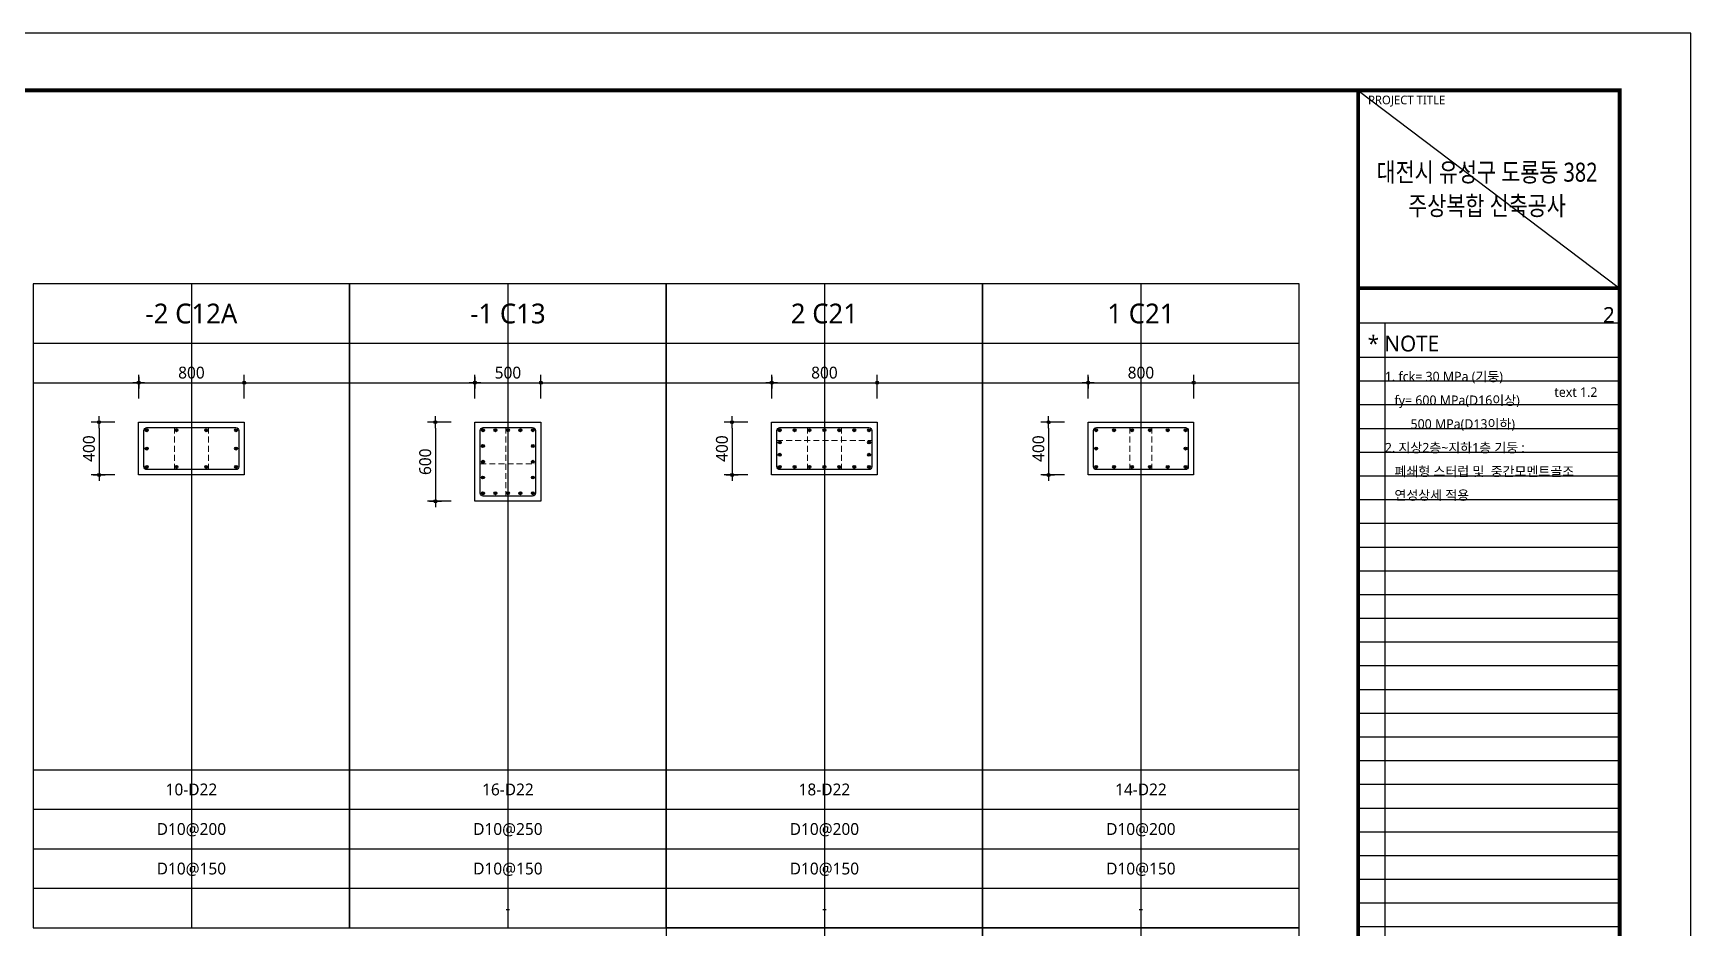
# Model space of a CAD drawing. Header units: millimetres. Extents: x 0 to 252030, y -124740 to 196020.
# Drawn here: x 63060 to 75630, y 171412 to 178200 of the extents above; entities that cross this region are included whole.
import ezdxf
from ezdxf.enums import TextEntityAlignment as Align

# ---------------------------------------------------------------- set-up
doc = ezdxf.new("R2010")
doc.units = ezdxf.units.MM
doc.header["$LTSCALE"] = 30
doc.linetypes.add('HID', pattern=[2.3, 1.5, -0.8])
doc.layers.get('DEFPOINTS').update_dxf_attribs({"color": 142})
for name, color, linetype in [('0-SEC1', 3, 'Continuous'), ('CON', 2, 'Continuous'), ('DIM', 7, 'Continuous'), ('S-철근', 3, 'Continuous'), ('SHEET', 7, 'Continuous'), ('TEX', 3, 'Continuous'), ('TXT', 3, 'Continuous'), ('XR-FORM_(도룡동)$0$AA-SHEET', 9, 'Continuous'), ('XR-FORM_(도룡동)$0$Sheet', 7, 'Continuous'), ('XR-FORM_(도룡동)$0$Sheet-text', 3, 'Continuous')]:
    doc.layers.add(name, color=color, linetype=linetype)
doc.layers.add('TieBar', color=7, linetype='HID', lineweight=0)
doc.styles.get("Standard").update_dxf_attribs({"font": 'malgun.ttf'})
doc.styles.add('XR-FORM_(도룡동)$3$맑은고딕', font='malgun.ttf')
doc.styles.add('맑은 고딕', font='malgun.ttf')
doc.dimstyles.new('30NDIM', dxfattribs={"dimscale": 50, "dimtxt": 3, "dimasz": 1.5, "dimexe": 2, "dimexo": 6, "dimgap": 1, "dimtad": 1, "dimdec": 0, "dimrnd": 0.25, "dimzin": 0, "dimdsep": 46, "dimtxsty": 'Standard', "dimblk": 'Z_DOT', "dimcen": 5, "dimclrd": 256, "dimclre": 256, "dimclrt": 3, "dimadec": 0, "dimazin": 0, "dimtm": 1e-09, "dimtfac": 1, "dimtdec": 0, "dimtix": 1, "dimtmove": 2, "dimatfit": 1, "dimldrblk": 'Z_DOT', "dimfxl": 1, "dimtolj": 1, "dimtzin": 0, "dimarcsym": 0})

# ---------------------------------------------------------------- blocks, each defined once
blk = doc.blocks.new('XR-FORM_(도룡동)$0$S')
at = {"layer": 'DEFPOINTS'}
for p, q in [((75750, 52950), (82250, 52950)), ((75640, 52073), (82226, 52073)), ((76315, 52073), (76315, 20700)), ((82250, 51196), (75640, 51196)), ((82250, 50596), (75640, 50596)), ((82250, 49996), (75640, 49996)), ((82250, 49396), (75640, 49396)), ((82250, 48796), (75640, 48796)), ((82250, 48196), (75640, 48196)), ((82250, 47596), (75640, 47596)), ((82250, 46996), (75640, 46996)), ((82250, 46396), (75640, 46396)), ((82250, 45796), (75640, 45796)), ((82250, 45196), (75640, 45196)), ((82250, 44596), (75640, 44596)), ((82250, 43996), (75640, 43996)), ((82250, 43396), (75640, 43396)), ((82250, 42796), (75640, 42796)), ((82250, 42196), (75640, 42196)), ((82250, 41596), (75640, 41596)), ((82250, 40996), (75640, 40996)), ((82250, 40396), (75640, 40396)), ((82250, 39796), (75640, 39796)), ((82250, 39196), (75640, 39196)), ((82250, 38596), (75640, 38596)), ((82250, 37996), (75640, 37996)), ((82250, 37396), (75640, 37396)), ((82250, 36796), (75640, 36796))]:
    blk.add_line(p, q, dxfattribs=at)
at = {"layer": 'XR-FORM_(도룡동)$0$AA-SHEET', "const_width": 99.9}
blk.add_lwpolyline([(75750, 52950), (82250, 52950)], dxfattribs=at)
at = {"layer": 'XR-FORM_(도룡동)$0$Sheet', "const_width": 100}
blk.add_lwpolyline([(1850, 57950), (82250, 57950), (82250, 1200), (1850, 1200)], close=True, dxfattribs=at)
for points in [[(75640, 57950), (75640, 1200)], [(75640, 52950), (82250, 52950)]]:
    blk.add_lwpolyline(points, dxfattribs=at)
at = {"layer": 'DEFPOINTS', "style": 'XR-FORM_(도룡동)$3$맑은고딕'}
blk.add_text('2', height=400, dxfattribs=at).set_placement((82126, 52273), align=Align.MIDDLE_RIGHT)
blk.add_text('text 1.2', height=240, dxfattribs=at).set_placement((80599, 50202))
at = {"layer": 'XR-FORM_(도룡동)$0$Sheet', "style": 'XR-FORM_(도룡동)$3$맑은고딕'}
blk.add_text('PROJECT TITLE', height=220, dxfattribs=at).set_placement((75890, 57600))
at = {"layer": 'XR-FORM_(도룡동)$0$Sheet-text', "style": 'XR-FORM_(도룡동)$3$맑은고딕'}
blk.add_text('* NOTE', height=400, dxfattribs=at).set_placement((75881, 51550), align=Align.MIDDLE_LEFT)
blk = doc.blocks.new('XR-FORM_(도룡동)', base_point=(101.33, -56114.51))
at = {"layer": 'DEFPOINTS'}
blk.add_line((377.95, 289.75), (411, 264.75), dxfattribs=at)
blk.add_lwpolyline([(0, 0), (420, 0), (420, 297), (0, 297)], close=True, dxfattribs=at)
at = {"xscale": 0.005, "yscale": 0.005, "zscale": 0.005}
blk.add_blockref('XR-FORM_(도룡동)$0$S', (-0.25, 0), dxfattribs=at)
at = {"layer": 'XR-FORM_(도룡동)$0$Sheet-text', "style": 'XR-FORM_(도룡동)$3$맑은고딕', "width": 0.8}
for s, p in [('대전시 유성구 도룡동 382', (394.23, 279.42)), ('주상복합 신축공사', (394.23, 275.17))]:
    blk.add_text(s, height=2.4, dxfattribs=at).set_placement(p, align=Align.MIDDLE_CENTER)
blk = doc.blocks.new('NOTE-기둥일람표')
at = {"layer": 'TEX', "style": '맑은 고딕'}
for s, p in [('1. fck= 30 MPa (기둥)', (0, -144)), ('   fy= 600 MPa(D16이상) ', (0, -324)), ('        500 MPa(D13이하)', (0, -504)), ('2. 지상2층~지하1층 기둥 : ', (0, -684)), ('   폐쇄형 스터럽 및  중간모멘트골조', (0, -864)), ('   연성상세 적용', (0, -1044))]:
    blk.add_text(s, height=72, dxfattribs=at).set_placement(p, align=Align.MIDDLE_LEFT)
blk = doc.blocks.new('*U58')
at = {"layer": 'DEFPOINTS'}
for p, q in [((-1200, 4886), (-1200, 0)), ((-2400, 4136), (0, 4136))]:
    blk.add_line(p, q, dxfattribs=at)
at = {"layer": 'SHEET'}
blk.add_line((-2400, 4436), (0, 4436), dxfattribs=at)
at = {"layer": 'SHEET', "color": 6}
for p, q in [((-2400, 1200), (0, 1200)), ((-2400, 900), (0, 900)), ((-2400, 600), (0, 600)), ((-2400, 300), (0, 300))]:
    blk.add_line(p, q, dxfattribs=at)
at = {"layer": 'SHEET'}
blk.add_lwpolyline([(0, 4886), (-2400, 4886), (-2400, 0), (0, 0)], close=True, dxfattribs=at)
blk = doc.blocks.new('Z_DOT')
at = {"layer": 'DIM', "color": 0}
for p, q in [((-1, 0), (1, 0)), ((0, -1), (0, 1))]:
    blk.add_line(p, q, dxfattribs=at)
for radius in [0.25, 0.125]:
    blk.add_circle((0, 0), radius, dxfattribs=at)
blk = doc.blocks.new('*D96')
at = {"layer": 'DEFPOINTS', "color": 0, "transparency": 16777216}
for p in [(71860, 175548), (71060, 175248), (71860, 175248)]:
    blk.add_point(p, dxfattribs=at)
at = {"layer": 'DIM', "lineweight": -2, "transparency": 16777216}
for p, q in [((71060, 175428), (71060, 175608)), ((71860, 175428), (71860, 175608)), ((71105, 175548), (71815, 175548))]:
    blk.add_line(p, q, dxfattribs=at)
at = {"layer": 'DIM', "lineweight": -2, "transparency": 16777216, "xscale": 45, "yscale": 45, "zscale": 45, "rotation": 180}
blk.add_blockref('Z_DOT', (71060, 175548), dxfattribs=at)
at = {"layer": 'DIM', "lineweight": -2, "transparency": 16777216, "xscale": 45, "yscale": 45, "zscale": 45}
blk.add_blockref('Z_DOT', (71860, 175548), dxfattribs=at)
at = {"layer": 'DIM', "color": 3, "transparency": 16777216, "insert": (71460, 175624), "char_height": 90, "attachment_point": 5}
blk.add_mtext('\\A1;800', dxfattribs=at)
blk = doc.blocks.new('*D97')
at = {"layer": 'DEFPOINTS', "color": 0, "transparency": 16777216}
for p in [(71060, 175248), (70760, 174848), (71060, 174848)]:
    blk.add_point(p, dxfattribs=at)
at = {"layer": 'DIM', "lineweight": -2, "transparency": 16777216}
for p, q in [((70880, 175248), (70700, 175248)), ((70760, 175203), (70760, 174893)), ((70880, 174848), (70700, 174848))]:
    blk.add_line(p, q, dxfattribs=at)
at = {"layer": 'DIM', "lineweight": -2, "transparency": 16777216, "xscale": 45, "yscale": 45, "zscale": 45}
for p, rotation in [((70760, 175248), 90), ((70760, 174848), 270)]:
    blk.add_blockref('Z_DOT', p, dxfattribs=dict(at, rotation=rotation))
at = {"layer": 'DIM', "color": 3, "transparency": 16777216, "insert": (70683, 175048), "char_height": 90, "attachment_point": 5, "rotation": 90}
blk.add_mtext('\\A1;400', dxfattribs=at)
blk = doc.blocks.new('*D127')
at = {"layer": 'DEFPOINTS', "color": 0, "transparency": 16777216}
for p in [(64660, 175548), (63860, 175248), (64660, 175248)]:
    blk.add_point(p, dxfattribs=at)
at = {"layer": 'DIM', "lineweight": -2, "transparency": 16777216}
for p, q in [((63860, 175428), (63860, 175608)), ((64660, 175428), (64660, 175608)), ((63905, 175548), (64615, 175548))]:
    blk.add_line(p, q, dxfattribs=at)
at = {"layer": 'DIM', "lineweight": -2, "transparency": 16777216, "xscale": 45, "yscale": 45, "zscale": 45, "rotation": 180}
blk.add_blockref('Z_DOT', (63860, 175548), dxfattribs=at)
at = {"layer": 'DIM', "lineweight": -2, "transparency": 16777216, "xscale": 45, "yscale": 45, "zscale": 45}
blk.add_blockref('Z_DOT', (64660, 175548), dxfattribs=at)
at = {"layer": 'DIM', "color": 3, "transparency": 16777216, "insert": (64260, 175624), "char_height": 90, "attachment_point": 5}
blk.add_mtext('\\A1;800', dxfattribs=at)
blk = doc.blocks.new('*D128')
at = {"layer": 'DEFPOINTS', "color": 0, "transparency": 16777216}
for p in [(63860, 175248), (63560, 174848), (63860, 174848)]:
    blk.add_point(p, dxfattribs=at)
at = {"layer": 'DIM', "lineweight": -2, "transparency": 16777216}
for p, q in [((63680, 175248), (63500, 175248)), ((63560, 175203), (63560, 174893)), ((63680, 174848), (63500, 174848))]:
    blk.add_line(p, q, dxfattribs=at)
at = {"layer": 'DIM', "lineweight": -2, "transparency": 16777216, "xscale": 45, "yscale": 45, "zscale": 45}
for p, rotation in [((63560, 175248), 90), ((63560, 174848), 270)]:
    blk.add_blockref('Z_DOT', p, dxfattribs=dict(at, rotation=rotation))
at = {"layer": 'DIM', "color": 3, "transparency": 16777216, "insert": (63483, 175048), "char_height": 90, "attachment_point": 5, "rotation": 90}
blk.add_mtext('\\A1;400', dxfattribs=at)
blk = doc.blocks.new('*D129')
at = {"layer": 'DEFPOINTS', "color": 0, "transparency": 16777216}
for p in [(66910, 175548), (66410, 175248), (66910, 175248)]:
    blk.add_point(p, dxfattribs=at)
at = {"layer": 'DIM', "lineweight": -2, "transparency": 16777216}
for p, q in [((66410, 175428), (66410, 175608)), ((66910, 175428), (66910, 175608)), ((66455, 175548), (66865, 175548))]:
    blk.add_line(p, q, dxfattribs=at)
at = {"layer": 'DIM', "lineweight": -2, "transparency": 16777216, "xscale": 45, "yscale": 45, "zscale": 45, "rotation": 180}
blk.add_blockref('Z_DOT', (66410, 175548), dxfattribs=at)
at = {"layer": 'DIM', "lineweight": -2, "transparency": 16777216, "xscale": 45, "yscale": 45, "zscale": 45}
blk.add_blockref('Z_DOT', (66910, 175548), dxfattribs=at)
at = {"layer": 'DIM', "color": 3, "transparency": 16777216, "insert": (66660, 175624), "char_height": 90, "attachment_point": 5}
blk.add_mtext('\\A1;500', dxfattribs=at)
blk = doc.blocks.new('*D130')
at = {"layer": 'DEFPOINTS', "color": 0, "transparency": 16777216}
for p in [(66410, 175248), (66110, 174648), (66410, 174648)]:
    blk.add_point(p, dxfattribs=at)
at = {"layer": 'DIM', "lineweight": -2, "transparency": 16777216}
for p, q in [((66230, 175248), (66050, 175248)), ((66110, 175203), (66110, 174693)), ((66230, 174648), (66050, 174648))]:
    blk.add_line(p, q, dxfattribs=at)
at = {"layer": 'DIM', "lineweight": -2, "transparency": 16777216, "xscale": 45, "yscale": 45, "zscale": 45}
for p, rotation in [((66110, 175248), 90), ((66110, 174648), 270)]:
    blk.add_blockref('Z_DOT', p, dxfattribs=dict(at, rotation=rotation))
at = {"layer": 'DIM', "color": 3, "transparency": 16777216, "insert": (66033, 174948), "char_height": 90, "attachment_point": 5, "rotation": 90}
blk.add_mtext('\\A1;600', dxfattribs=at)
blk = doc.blocks.new('*D131')
at = {"layer": 'DEFPOINTS', "color": 0, "transparency": 16777216}
for p in [(69460, 175548), (68660, 175248), (69460, 175248)]:
    blk.add_point(p, dxfattribs=at)
at = {"layer": 'DIM', "lineweight": -2, "transparency": 16777216}
for p, q in [((68660, 175428), (68660, 175608)), ((69460, 175428), (69460, 175608)), ((68705, 175548), (69415, 175548))]:
    blk.add_line(p, q, dxfattribs=at)
at = {"layer": 'DIM', "lineweight": -2, "transparency": 16777216, "xscale": 45, "yscale": 45, "zscale": 45, "rotation": 180}
blk.add_blockref('Z_DOT', (68660, 175548), dxfattribs=at)
at = {"layer": 'DIM', "lineweight": -2, "transparency": 16777216, "xscale": 45, "yscale": 45, "zscale": 45}
blk.add_blockref('Z_DOT', (69460, 175548), dxfattribs=at)
at = {"layer": 'DIM', "color": 3, "transparency": 16777216, "insert": (69060, 175624), "char_height": 90, "attachment_point": 5}
blk.add_mtext('\\A1;800', dxfattribs=at)
blk = doc.blocks.new('*D132')
at = {"layer": 'DEFPOINTS', "color": 0, "transparency": 16777216}
for p in [(68660, 175248), (68360, 174848), (68660, 174848)]:
    blk.add_point(p, dxfattribs=at)
at = {"layer": 'DIM', "lineweight": -2, "transparency": 16777216}
for p, q in [((68480, 175248), (68300, 175248)), ((68360, 175203), (68360, 174893)), ((68480, 174848), (68300, 174848))]:
    blk.add_line(p, q, dxfattribs=at)
at = {"layer": 'DIM', "lineweight": -2, "transparency": 16777216, "xscale": 45, "yscale": 45, "zscale": 45}
for p, rotation in [((68360, 175248), 90), ((68360, 174848), 270)]:
    blk.add_blockref('Z_DOT', p, dxfattribs=dict(at, rotation=rotation))
at = {"layer": 'DIM', "color": 3, "transparency": 16777216, "insert": (68283, 175048), "char_height": 90, "attachment_point": 5, "rotation": 90}
blk.add_mtext('\\A1;400', dxfattribs=at)

msp = doc.modelspace()

# ---------------------------------------------------------------- hatches: boundary and pattern name
at = {"layer": 'S-철근'}
h = msp.add_hatch(color=256, dxfattribs=at)
edge = h.paths.add_edge_path()
edge.add_arc((63920.75002, 175187.00008), 11.1, 0, 180)
edge.add_arc((63920.75002, 175187.00008), 11.1, 180, 360)
h = msp.add_hatch(color=256, dxfattribs=at)
edge = h.paths.add_edge_path()
edge.add_arc((64146.75002, 175187.00008), 11.1, 0, 180)
edge.add_arc((64146.75002, 175187.00008), 11.1, 180, 360)
h = msp.add_hatch(color=256, dxfattribs=at)
edge = h.paths.add_edge_path()
edge.add_arc((64372.75002, 175187.00008), 11.1, 0, 180)
edge.add_arc((64372.75002, 175187.00008), 11.1, 180, 360)
h = msp.add_hatch(color=256, dxfattribs=at)
edge = h.paths.add_edge_path()
edge.add_arc((64598.75002, 175187.00008), 11.1, 0, 180)
edge.add_arc((64598.75002, 175187.00008), 11.1, 180, 360)
h = msp.add_hatch(color=256, dxfattribs=at)
edge = h.paths.add_edge_path()
edge.add_arc((66470.74977, 175187.00008), 11.1, 0, 180)
edge.add_arc((66470.74977, 175187.00008), 11.1, 180, 360)
h = msp.add_hatch(color=256, dxfattribs=at)
edge = h.paths.add_edge_path()
edge.add_arc((66565.24977, 175187.00008), 11.1, 0, 180)
edge.add_arc((66565.24977, 175187.00008), 11.1, 180, 360)
h = msp.add_hatch(color=256, dxfattribs=at)
edge = h.paths.add_edge_path()
edge.add_arc((66659.74977, 175187.00008), 11.1, 0, 180)
edge.add_arc((66659.74977, 175187.00008), 11.1, 180, 360)
h = msp.add_hatch(color=256, dxfattribs=at)
edge = h.paths.add_edge_path()
edge.add_arc((66754.24977, 175187.00008), 11.1, 0, 180)
edge.add_arc((66754.24977, 175187.00008), 11.1, 180, 360)
h = msp.add_hatch(color=256, dxfattribs=at)
edge = h.paths.add_edge_path()
edge.add_arc((66848.74977, 175187.00008), 11.1, 0, 180)
edge.add_arc((66848.74977, 175187.00008), 11.1, 180, 360)
h = msp.add_hatch(color=256, dxfattribs=at)
edge = h.paths.add_edge_path()
edge.add_arc((68720.74977, 175187.00024), 11.1, 0, 180)
edge.add_arc((68720.74977, 175187.00024), 11.1, 180, 360)
h = msp.add_hatch(color=256, dxfattribs=at)
edge = h.paths.add_edge_path()
edge.add_arc((68720.74977, 175094.33358), 11.1, 0, 180)
edge.add_arc((68720.74977, 175094.33358), 11.1, 180, 360)
h = msp.add_hatch(color=256, dxfattribs=at)
edge = h.paths.add_edge_path()
edge.add_arc((68833.74977, 175187.00024), 11.1, 0, 180)
edge.add_arc((68833.74977, 175187.00024), 11.1, 180, 360)
h = msp.add_hatch(color=256, dxfattribs=at)
edge = h.paths.add_edge_path()
edge.add_arc((68946.74977, 175187.00024), 11.1, 0, 180)
edge.add_arc((68946.74977, 175187.00024), 11.1, 180, 360)
h = msp.add_hatch(color=256, dxfattribs=at)
edge = h.paths.add_edge_path()
edge.add_arc((69059.74977, 175187.00024), 11.1, 0, 180)
edge.add_arc((69059.74977, 175187.00024), 11.1, 180, 360)
h = msp.add_hatch(color=256, dxfattribs=at)
edge = h.paths.add_edge_path()
edge.add_arc((69172.74977, 175187.00024), 11.1, 0, 180)
edge.add_arc((69172.74977, 175187.00024), 11.1, 180, 360)
h = msp.add_hatch(color=256, dxfattribs=at)
edge = h.paths.add_edge_path()
edge.add_arc((69285.74977, 175187.00024), 11.1, 0, 180)
edge.add_arc((69285.74977, 175187.00024), 11.1, 180, 360)
h = msp.add_hatch(color=256, dxfattribs=at)
edge = h.paths.add_edge_path()
edge.add_arc((69398.74977, 175187.00024), 11.1, 0, 180)
edge.add_arc((69398.74977, 175187.00024), 11.1, 180, 360)
h = msp.add_hatch(color=256, dxfattribs=at)
edge = h.paths.add_edge_path()
edge.add_arc((69398.74977, 175094.33358), 11.1, 0, 180)
edge.add_arc((69398.74977, 175094.33358), 11.1, 180, 360)
h = msp.add_hatch(color=256, dxfattribs=at)
edge = h.paths.add_edge_path()
edge.add_arc((71120.74977, 175187.00024), 11.1, 0, 180)
edge.add_arc((71120.74977, 175187.00024), 11.1, 180, 360)
h = msp.add_hatch(color=256, dxfattribs=at)
edge = h.paths.add_edge_path()
edge.add_arc((71256.34977, 175187.00024), 11.1, 0, 180)
edge.add_arc((71256.34977, 175187.00024), 11.1, 180, 360)
h = msp.add_hatch(color=256, dxfattribs=at)
edge = h.paths.add_edge_path()
edge.add_arc((71391.94977, 175187.00024), 11.1, 0, 180)
edge.add_arc((71391.94977, 175187.00024), 11.1, 180, 360)
h = msp.add_hatch(color=256, dxfattribs=at)
edge = h.paths.add_edge_path()
edge.add_arc((71527.54977, 175187.00024), 11.1, 0, 180)
edge.add_arc((71527.54977, 175187.00024), 11.1, 180, 360)
h = msp.add_hatch(color=256, dxfattribs=at)
edge = h.paths.add_edge_path()
edge.add_arc((71663.14977, 175187.00024), 11.1, 0, 180)
edge.add_arc((71663.14977, 175187.00024), 11.1, 180, 360)
h = msp.add_hatch(color=256, dxfattribs=at)
edge = h.paths.add_edge_path()
edge.add_arc((71798.74977, 175187.00024), 11.1, 0, 180)
edge.add_arc((71798.74977, 175187.00024), 11.1, 180, 360)
h = msp.add_hatch(color=256, dxfattribs=at)
edge = h.paths.add_edge_path()
edge.add_arc((63920.75002, 175048.00008), 11.1, 0, 180)
edge.add_arc((63920.75002, 175048.00008), 11.1, 180, 360)
h = msp.add_hatch(color=256, dxfattribs=at)
edge = h.paths.add_edge_path()
edge.add_arc((64598.75002, 175048.00008), 11.1, 0, 180)
edge.add_arc((64598.75002, 175048.00008), 11.1, 180, 360)
h = msp.add_hatch(color=256, dxfattribs=at)
edge = h.paths.add_edge_path()
edge.add_arc((66470.74977, 175067.50008), 11.1, 0, 180)
edge.add_arc((66470.74977, 175067.50008), 11.1, 180, 360)
h = msp.add_hatch(color=256, dxfattribs=at)
edge = h.paths.add_edge_path()
edge.add_arc((66848.74977, 175067.50008), 11.1, 0, 180)
edge.add_arc((66848.74977, 175067.50008), 11.1, 180, 360)
h = msp.add_hatch(color=256, dxfattribs=at)
edge = h.paths.add_edge_path()
edge.add_arc((68720.74977, 175001.66691), 11.1, 0, 180)
edge.add_arc((68720.74977, 175001.66691), 11.1, 180, 360)
h = msp.add_hatch(color=256, dxfattribs=at)
edge = h.paths.add_edge_path()
edge.add_arc((69398.74977, 175001.66691), 11.1, 0, 180)
edge.add_arc((69398.74977, 175001.66691), 11.1, 180, 360)
h = msp.add_hatch(color=256, dxfattribs=at)
edge = h.paths.add_edge_path()
edge.add_arc((71120.74977, 175048.00024), 11.1, 0, 180)
edge.add_arc((71120.74977, 175048.00024), 11.1, 180, 360)
h = msp.add_hatch(color=256, dxfattribs=at)
edge = h.paths.add_edge_path()
edge.add_arc((71798.74977, 175048.00024), 11.1, 0, 180)
edge.add_arc((71798.74977, 175048.00024), 11.1, 180, 360)
h = msp.add_hatch(color=256, dxfattribs=at)
edge = h.paths.add_edge_path()
edge.add_arc((63920.75002, 174909.00008), 11.1, 0, 180)
edge.add_arc((63920.75002, 174909.00008), 11.1, 180, 360)
h = msp.add_hatch(color=256, dxfattribs=at)
edge = h.paths.add_edge_path()
edge.add_arc((64146.75002, 174909.00008), 11.1, 0, 180)
edge.add_arc((64146.75002, 174909.00008), 11.1, 180, 360)
h = msp.add_hatch(color=256, dxfattribs=at)
edge = h.paths.add_edge_path()
edge.add_arc((64372.75002, 174909.00008), 11.1, 0, 180)
edge.add_arc((64372.75002, 174909.00008), 11.1, 180, 360)
h = msp.add_hatch(color=256, dxfattribs=at)
edge = h.paths.add_edge_path()
edge.add_arc((64598.75002, 174909.00008), 11.1, 0, 180)
edge.add_arc((64598.75002, 174909.00008), 11.1, 180, 360)
h = msp.add_hatch(color=256, dxfattribs=at)
edge = h.paths.add_edge_path()
edge.add_arc((66470.74977, 174948.00008), 11.1, 0, 180)
edge.add_arc((66470.74977, 174948.00008), 11.1, 180, 360)
h = msp.add_hatch(color=256, dxfattribs=at)
edge = h.paths.add_edge_path()
edge.add_arc((66848.74977, 174948.00008), 11.1, 0, 180)
edge.add_arc((66848.74977, 174948.00008), 11.1, 180, 360)
h = msp.add_hatch(color=256, dxfattribs=at)
edge = h.paths.add_edge_path()
edge.add_arc((68720.74977, 174909.00024), 11.1, 0, 180)
edge.add_arc((68720.74977, 174909.00024), 11.1, 180, 360)
h = msp.add_hatch(color=256, dxfattribs=at)
edge = h.paths.add_edge_path()
edge.add_arc((68833.74977, 174909.00024), 11.1, 0, 180)
edge.add_arc((68833.74977, 174909.00024), 11.1, 180, 360)
h = msp.add_hatch(color=256, dxfattribs=at)
edge = h.paths.add_edge_path()
edge.add_arc((68946.74977, 174909.00024), 11.1, 0, 180)
edge.add_arc((68946.74977, 174909.00024), 11.1, 180, 360)
h = msp.add_hatch(color=256, dxfattribs=at)
edge = h.paths.add_edge_path()
edge.add_arc((69059.74977, 174909.00024), 11.1, 0, 180)
edge.add_arc((69059.74977, 174909.00024), 11.1, 180, 360)
h = msp.add_hatch(color=256, dxfattribs=at)
edge = h.paths.add_edge_path()
edge.add_arc((69172.74977, 174909.00024), 11.1, 0, 180)
edge.add_arc((69172.74977, 174909.00024), 11.1, 180, 360)
h = msp.add_hatch(color=256, dxfattribs=at)
edge = h.paths.add_edge_path()
edge.add_arc((69285.74977, 174909.00024), 11.1, 0, 180)
edge.add_arc((69285.74977, 174909.00024), 11.1, 180, 360)
h = msp.add_hatch(color=256, dxfattribs=at)
edge = h.paths.add_edge_path()
edge.add_arc((69398.74977, 174909.00024), 11.1, 0, 180)
edge.add_arc((69398.74977, 174909.00024), 11.1, 180, 360)
h = msp.add_hatch(color=256, dxfattribs=at)
edge = h.paths.add_edge_path()
edge.add_arc((71120.74977, 174909.00024), 11.1, 0, 180)
edge.add_arc((71120.74977, 174909.00024), 11.1, 180, 360)
h = msp.add_hatch(color=256, dxfattribs=at)
edge = h.paths.add_edge_path()
edge.add_arc((71256.34977, 174909.00024), 11.1, 0, 180)
edge.add_arc((71256.34977, 174909.00024), 11.1, 180, 360)
h = msp.add_hatch(color=256, dxfattribs=at)
edge = h.paths.add_edge_path()
edge.add_arc((71391.94977, 174909.00024), 11.1, 0, 180)
edge.add_arc((71391.94977, 174909.00024), 11.1, 180, 360)
h = msp.add_hatch(color=256, dxfattribs=at)
edge = h.paths.add_edge_path()
edge.add_arc((71527.54977, 174909.00024), 11.1, 0, 180)
edge.add_arc((71527.54977, 174909.00024), 11.1, 180, 360)
h = msp.add_hatch(color=256, dxfattribs=at)
edge = h.paths.add_edge_path()
edge.add_arc((71663.14977, 174909.00024), 11.1, 0, 180)
edge.add_arc((71663.14977, 174909.00024), 11.1, 180, 360)
h = msp.add_hatch(color=256, dxfattribs=at)
edge = h.paths.add_edge_path()
edge.add_arc((71798.74977, 174909.00024), 11.1, 0, 180)
edge.add_arc((71798.74977, 174909.00024), 11.1, 180, 360)
h = msp.add_hatch(color=256, dxfattribs=at)
edge = h.paths.add_edge_path()
edge.add_arc((66470.74977, 174828.50008), 11.1, 0, 180)
edge.add_arc((66470.74977, 174828.50008), 11.1, 180, 360)
h = msp.add_hatch(color=256, dxfattribs=at)
edge = h.paths.add_edge_path()
edge.add_arc((66848.74977, 174828.50008), 11.1, 0, 180)
edge.add_arc((66848.74977, 174828.50008), 11.1, 180, 360)
h = msp.add_hatch(color=256, dxfattribs=at)
edge = h.paths.add_edge_path()
edge.add_arc((66470.74977, 174709.00008), 11.1, 0, 180)
edge.add_arc((66470.74977, 174709.00008), 11.1, 180, 360)
h = msp.add_hatch(color=256, dxfattribs=at)
edge = h.paths.add_edge_path()
edge.add_arc((66565.24977, 174709.00008), 11.1, 0, 180)
edge.add_arc((66565.24977, 174709.00008), 11.1, 180, 360)
h = msp.add_hatch(color=256, dxfattribs=at)
edge = h.paths.add_edge_path()
edge.add_arc((66659.74977, 174709.00008), 11.1, 0, 180)
edge.add_arc((66659.74977, 174709.00008), 11.1, 180, 360)
h = msp.add_hatch(color=256, dxfattribs=at)
edge = h.paths.add_edge_path()
edge.add_arc((66754.24977, 174709.00008), 11.1, 0, 180)
edge.add_arc((66754.24977, 174709.00008), 11.1, 180, 360)
h = msp.add_hatch(color=256, dxfattribs=at)
edge = h.paths.add_edge_path()
edge.add_arc((66848.74977, 174709.00008), 11.1, 0, 180)
edge.add_arc((66848.74977, 174709.00008), 11.1, 180, 360)

# ---------------------------------------------------------------- linework, layer by layer
at = {"layer": 'CON', "color": 8}
for points in [[(63859.75002, 174848.00008), (63859.75002, 175248.00008), (64659.75002, 175248.00008), (64659.75002, 174848.00008)], [(66409.74977, 174648.00008), (66409.74977, 175248.00008), (66909.74977, 175248.00008), (66909.74977, 174648.00008)], [(68659.74977, 174848.00024), (68659.74977, 175248.00024), (69459.74977, 175248.00024), (69459.74977, 174848.00024)], [(71059.74977, 174848.00024), (71059.74977, 175248.00024), (71859.74977, 175248.00024), (71859.74977, 174848.00024)]]:
    msp.add_lwpolyline(points, close=True, dxfattribs=at)
at = {"layer": 'S-철근'}
for points in [[(63922.32002, 174888.37008, -0.4142135624), (63900.12002, 174910.57008), (63900.12002, 175185.43008, -0.4142135624), (63922.32002, 175207.63008), (64597.18002, 175207.63008, -0.4142135624), (64619.38002, 175185.43008), (64619.38002, 174910.57008, -0.4142135624), (64597.18002, 174888.37008), (63922.32002, 174888.37008)], [(66472.31977, 174688.37008, -0.4142135624), (66450.11977, 174710.57008), (66450.11977, 175185.43008, -0.4142135624), (66472.31977, 175207.63008), (66847.17977, 175207.63008, -0.4142135624), (66869.37977, 175185.43008), (66869.37977, 174710.57008, -0.4142135624), (66847.17977, 174688.37008), (66472.31977, 174688.37008)], [(68722.31977, 174888.37024, -0.4142135624), (68700.11977, 174910.57024), (68700.11977, 175185.43024, -0.4142135624), (68722.31977, 175207.63024), (69397.17977, 175207.63024, -0.4142135624), (69419.37977, 175185.43024), (69419.37977, 174910.57024, -0.4142135624), (69397.17977, 174888.37024), (68722.31977, 174888.37024)], [(71122.31977, 174888.37024, -0.4142135624), (71100.11977, 174910.57024), (71100.11977, 175185.43024, -0.4142135624), (71122.31977, 175207.63024), (71797.17977, 175207.63024, -0.4142135624), (71819.37977, 175185.43024), (71819.37977, 174910.57024, -0.4142135624), (71797.17977, 174888.37024), (71122.31977, 174888.37024)]]:
    msp.add_lwpolyline(points, format="xyb", dxfattribs=at)
for centre in [(63920.75002, 175187.00008), (64146.75002, 175187.00008), (64372.75002, 175187.00008), (64598.75002, 175187.00008), (66470.74977, 175187.00008), (66565.24977, 175187.00008), (66659.74977, 175187.00008), (66754.24977, 175187.00008), (66848.74977, 175187.00008), (68720.74977, 175187.00024), (68720.74977, 175094.33358), (68833.74977, 175187.00024), (68946.74977, 175187.00024), (69059.74977, 175187.00024), (69172.74977, 175187.00024), (69285.74977, 175187.00024), (69398.74977, 175187.00024), (69398.74977, 175094.33358), (71120.74977, 175187.00024), (71256.34977, 175187.00024), (71391.94977, 175187.00024), (71527.54977, 175187.00024), (71663.14977, 175187.00024), (71798.74977, 175187.00024), (63920.75002, 175048.00008), (64598.75002, 175048.00008), (66470.74977, 175067.50008), (66848.74977, 175067.50008), (68720.74977, 175001.66691), (69398.74977, 175001.66691), (71120.74977, 175048.00024), (71798.74977, 175048.00024), (63920.75002, 174909.00008), (64146.75002, 174909.00008), (64372.75002, 174909.00008), (64598.75002, 174909.00008), (66470.74977, 174948.00008), (66848.74977, 174948.00008), (68720.74977, 174909.00024), (68833.74977, 174909.00024), (68946.74977, 174909.00024), (69059.74977, 174909.00024), (69172.74977, 174909.00024), (69285.74977, 174909.00024), (69398.74977, 174909.00024), (71120.74977, 174909.00024), (71256.34977, 174909.00024), (71391.94977, 174909.00024), (71527.54977, 174909.00024), (71663.14977, 174909.00024), (71798.74977, 174909.00024), (66470.74977, 174828.50008), (66848.74977, 174828.50008), (66470.74977, 174709.00008), (66565.24977, 174709.00008), (66659.74977, 174709.00008), (66754.24977, 174709.00008), (66848.74977, 174709.00008)]:
    msp.add_circle(centre, 11.1, dxfattribs=at)
at = {"layer": 'TieBar'}
for p, q in [((64130.88502, 175207.63008), (64130.88502, 174888.37008)), ((64388.61502, 175207.63008), (64388.61502, 174888.37008)), ((66643.88477, 175207.63008), (66643.88477, 174688.37008)), ((68700.11977, 175110.19858), (69419.37977, 175110.19858)), ((68930.88477, 175207.63024), (68930.88477, 174888.37024)), ((69188.61477, 175207.63024), (69188.61477, 174888.37024)), ((71376.08477, 175207.63024), (71376.08477, 174888.37024)), ((71543.41477, 175207.63024), (71543.41477, 174888.37024)), ((66450.11977, 174932.13508), (66869.37977, 174932.13508))]:
    msp.add_line(p, q, dxfattribs=at)

# ---------------------------------------------------------------- block references
for p in [(65459.75002, 171412.00008), (67859.75002, 171412.00008), (70259.75002, 171412.00008), (72659.75002, 171412.00008), (70259.75002, 166526.00008), (72659.75002, 166526.00008)]:
    msp.add_blockref('*U58', p)
at = {"layer": '0-SEC1', "xscale": 60, "yscale": 60, "zscale": 60}
msp.add_blockref('XR-FORM_(도룡동)', (56510.02429, -3206490.57868), dxfattribs=at)
at = {"layer": 'S-철근'}
msp.add_blockref('NOTE-기둥일람표', (73309.3931, 175738.91905), dxfattribs=at)

# ---------------------------------------------------------------- texts
at = {"layer": 'TXT', "color": 2, "style": '맑은 고딕'}
for s, p in [('-2 C12A', (64259.75002, 176073.00008)), ('-1 C13', (66659.74977, 176073.00008)), ('2 C21', (69059.74977, 176073.00024)), ('1 C21', (71459.74977, 176073.00024))]:
    msp.add_text(s, height=150, dxfattribs=at).set_placement(p, align=Align.MIDDLE_CENTER)
at = {"layer": 'TXT', "style": '맑은 고딕'}
for s, p in [('10-D22', (64259.75002, 172462.00008)), ('16-D22', (66659.74977, 172462.00008)), ('18-D22', (69059.74977, 172462.00024)), ('14-D22', (71459.74977, 172462.00024)), ('D10@200', (64259.75002, 172162.00008)), ('D10@250', (66659.74977, 172162.00008)), ('D10@200', (69059.74977, 172162.00024)), ('D10@200', (71459.74977, 172162.00024)), ('D10@150', (64259.75002, 171862.00008)), ('D10@150', (66659.74977, 171862.00008)), ('D10@150', (69059.74977, 171862.00024)), ('D10@150', (71459.74977, 171862.00024)), ('-', (66659.74977, 171562.00008)), ('-', (69059.74977, 171562.00024)), ('-', (71459.74977, 171562.00024))]:
    msp.add_text(s, height=90, dxfattribs=at).set_placement(p, align=Align.MIDDLE_CENTER)

# ---------------------------------------------------------------- dimensions: what is measured, and where the dimension line sits
at = {"layer": 'DIM'}
for base, p1, p2, picture, middle in [((64659.75002, 175548.00008), (63859.75002, 175248.00008), (64659.75002, 175248.00008), '*D127', (64259.75002, 175624.49804)), ((66909.74977, 175548.00008), (66409.74977, 175248.00008), (66909.74977, 175248.00008), '*D129', (66659.74977, 175624.49804)), ((69459.74977, 175548.00024), (68659.74977, 175248.00024), (69459.74977, 175248.00024), '*D131', (69059.74977, 175624.4982)), ((71859.74977, 175548.00024), (71059.74977, 175248.00024), (71859.74977, 175248.00024), '*D96', (71459.74977, 175624.4982))]:
    dim = msp.add_linear_dim(base=base, p1=p1, p2=p2, dimstyle='30NDIM', override={"dimscale": 30, "dimtxsty": 'Standard'}, dxfattribs=at)
    dim.commit()
    dim.dimension.update_dxf_attribs({"geometry": picture, "text_midpoint": middle})
for base, p1, p2, picture, middle in [((63559.75002, 174848.00008), (63859.75002, 175248.00008), (63859.75002, 174848.00008), '*D128', (63483.25206, 175048.00008)), ((66109.74977, 174648.00008), (66409.74977, 175248.00008), (66409.74977, 174648.00008), '*D130', (66033.25181, 174948.00008)), ((68359.74977, 174848.00024), (68659.74977, 175248.00024), (68659.74977, 174848.00024), '*D132', (68283.25181, 175048.00024)), ((70759.74977, 174848.00024), (71059.74977, 175248.00024), (71059.74977, 174848.00024), '*D97', (70683.25181, 175048.00024))]:
    dim = msp.add_linear_dim(base=base, p1=p1, p2=p2, angle=270, dimstyle='30NDIM', override={"dimscale": 30, "dimtxsty": 'Standard'}, dxfattribs=at)
    dim.commit()
    dim.dimension.update_dxf_attribs({"geometry": picture, "text_midpoint": middle})

doc.saveas('drawing.dxf')
